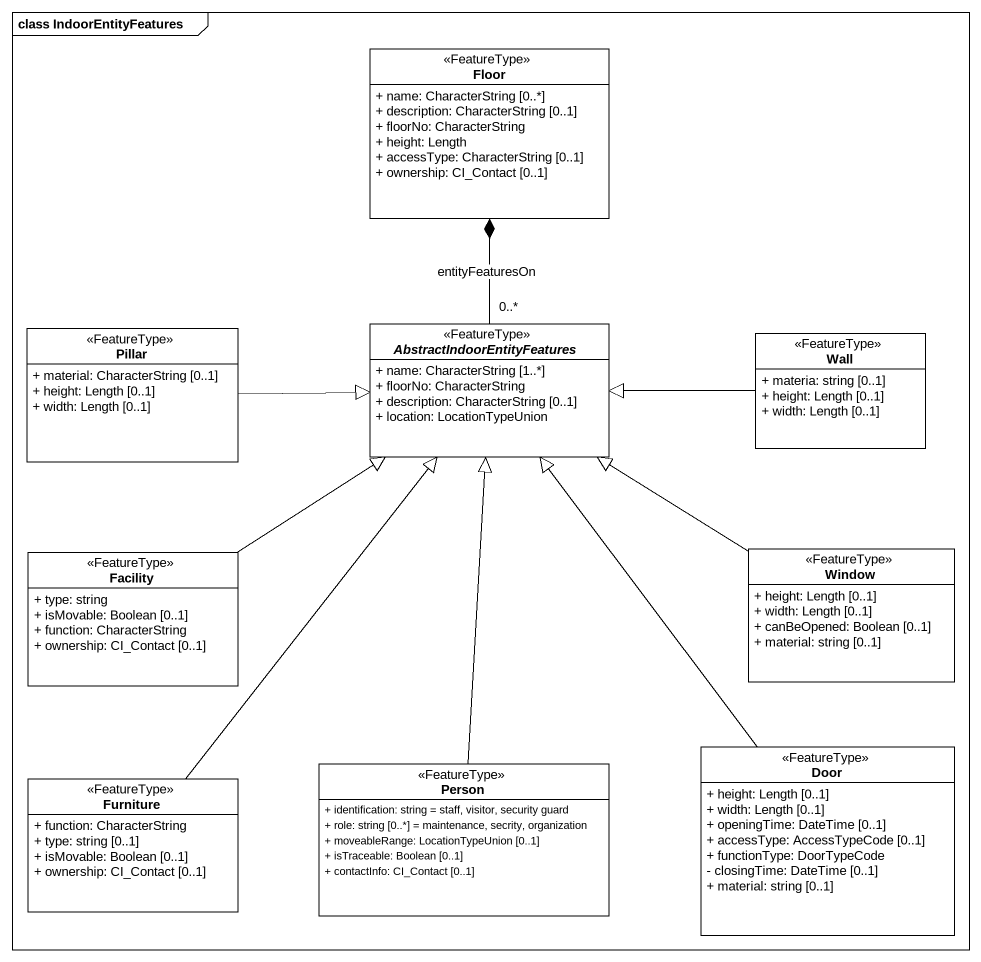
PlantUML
@startuml
mainframe class IndoorEntityFeatures
hide circle
hide empty members
skinparam classAttributeIconSize 0
class Floor <<FeatureType>> #FFFFFF {
  + name: CharacterString [0..*]
  + description: CharacterString [0..1]
  + floorNo: CharacterString
  + height: Length
  + accessType: CharacterString [0..1]
  + ownership: CI_Contact [0..1]
}
class Pillar <<FeatureType>> #FFFFFF {
  + material: CharacterString [0..1]
  + height: Length [0..1]
  + width: Length [0..1]
}
abstract class AbstractIndoorEntityFeatures <<FeatureType>> #FFFFFF {
  + name: CharacterString [1..*]
  + floorNo: CharacterString
  + description: CharacterString [0..1]
  + location: LocationTypeUnion
}
class Wall <<FeatureType>> #FFFFFF {
  + materia: string [0..1]
  + height: Length [0..1]
  + width: Length [0..1]
}
class Facility <<FeatureType>> #FFFFFF {
  + type: string
  + isMovable: Boolean [0..1]
  + function: CharacterString
  + ownership: CI_Contact [0..1]
}
class Window <<FeatureType>> #FFFFFF {
  + height: Length [0..1]
  + width: Length [0..1]
  + canBeOpened: Boolean [0..1]
  + material: string [0..1]
}
class Door <<FeatureType>> #FFFFFF {
  + height: Length [0..1]
  + width: Length [0..1]
  + openingTime: DateTime [0..1]
  + accessType: AccessTypeCode [0..1]
  + functionType: DoorTypeCode
  - closingTime: DateTime [0..1]
  + material: string [0..1]
}
class Furniture <<FeatureType>> #FFFFFF {
  + function: CharacterString
  + type: string [0..1]
  + isMovable: Boolean [0..1]
  + ownership: CI_Contact [0..1]
}
class "Person" as Person_ <<FeatureType>> #FFFFFF {
  + identification: string = staff, visitor, security guard
  + role: string [0..*] = maintenance, secrity, organization
  + moveableRange: LocationTypeUnion [0..1]
  + isTraceable: Boolean [0..1]
  + contactInfo: CI_Contact [0..1]
}
Pillar -right-|> AbstractIndoorEntityFeatures
AbstractIndoorEntityFeatures "0..*" -up-* Floor : entityFeaturesOn
Wall -left-|> AbstractIndoorEntityFeatures
Facility -up-|> AbstractIndoorEntityFeatures
Window -up-|> AbstractIndoorEntityFeatures
Door -up-|> AbstractIndoorEntityFeatures
Furniture -up-|> AbstractIndoorEntityFeatures
Person_ -up-|> AbstractIndoorEntityFeatures
@enduml
